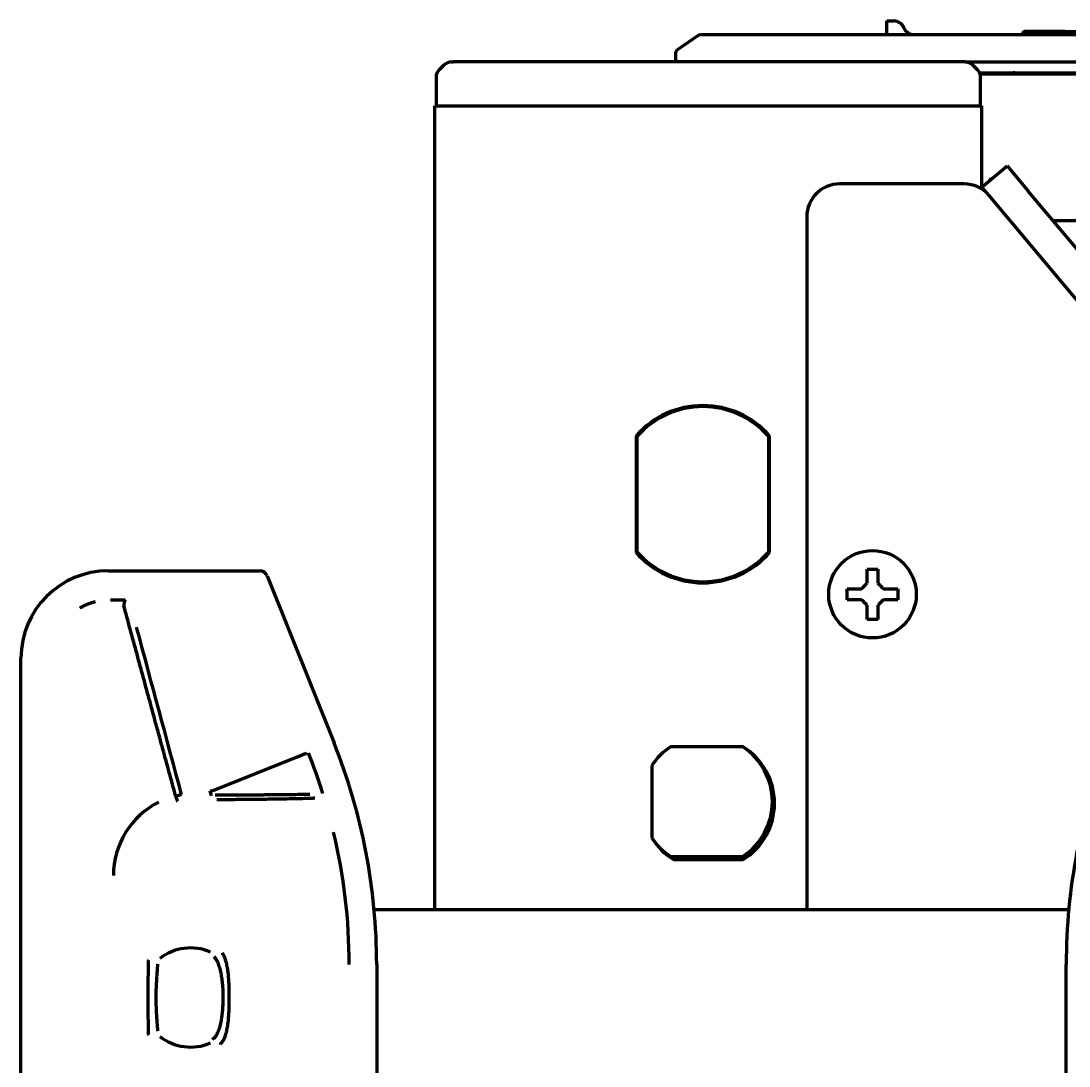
# Model space of a CAD drawing. Header units: inches. Extents: x -2983 to 7024, y 422 to 5529.
# Drawn here: x 2688 to 2783.7, y 5359.2 to 5454.7 of the extents above; entities that cross this region are included whole.
import ezdxf

# ---------------------------------------------------------------- set-up
doc = ezdxf.new("R2010")
doc.units = ezdxf.units.IN

msp = doc.modelspace()

# ---------------------------------------------------------------- linework, layer by layer
at = {"linetype": 'Continuous', "lineweight": 70}
for p, q in [((2767.084, 5454.471), (2767.084, 5454.739)), ((2767.084, 5454.739), (2767.73, 5454.739)), ((2767.084, 5453.757), (2767.084, 5454.471)), ((2749.857, 5453.402), (2748.002, 5452.138)), ((2750.138, 5453.489), (2752.034, 5453.489)), ((2752.034, 5453.489), (2871.534, 5453.489)), ((2767.084, 5453.489), (2767.084, 5453.757)), ((2768.657, 5454.114), (2768.687, 5454.047)), ((2783.309, 5453.789), (2779.742, 5453.789)), ((2783.309, 5453.789), (2790.061, 5453.789)), ((2747.784, 5451.725), (2747.784, 5450.989)), ((2726.616, 5450.696), (2726.202, 5450.282)), ((2727.323, 5450.989), (2727.509, 5450.989)), ((2774.059, 5450.989), (2727.509, 5450.989)), ((2738.457, 5451.039), (2738.457, 5450.989)), ((2738.557, 5450.989), (2738.557, 5450.989)), ((2738.557, 5450.989), (2738.557, 5450.989)), ((2774.245, 5450.989), (2774.059, 5450.989)), ((2774.247, 5450.989), (2894.784, 5450.989)), ((2775.366, 5450.282), (2774.952, 5450.696)), ((2725.909, 5449.575), (2725.909, 5446.989)), ((2775.57, 5449.989), (2894.784, 5449.989)), ((2775.6, 5449.914), (2891.709, 5449.914)), ((2775.659, 5446.989), (2775.659, 5449.575)), ((2725.784, 5446.989), (2727.584, 5446.989)), ((2725.784, 5373.476), (2725.784, 5446.989)), ((2727.584, 5446.989), (2773.984, 5446.989)), ((2773.984, 5446.989), (2775.784, 5446.989)), ((2775.784, 5439.359), (2775.784, 5446.989)), ((2775.784, 5439.561), (2778.082, 5441.489)), ((2778.082, 5441.489), (2780.011, 5439.191)), ((2776.587, 5440.329), (2776.444, 5440.114)), ((2776.587, 5440.329), (2776.7, 5440.329)), ((2776.587, 5440.234), (2776.587, 5440.329)), ((2774.145, 5439.847), (2762.784, 5439.847)), ((2776.443, 5438.775), (2775.784, 5439.561)), ((2775.946, 5439.367), (2775.892, 5439.286)), ((2794.795, 5421.572), (2780.011, 5439.191)), ((2805.213, 5404.488), (2776.443, 5438.775)), ((2759.784, 5436.847), (2759.784, 5373.49)), ((2782.275, 5436.492), (2788.221, 5436.492)), ((2744.184, 5416.818), (2744.184, 5406.16)), ((2744.284, 5406.198), (2744.284, 5416.781)), ((2756.284, 5416.781), (2756.284, 5406.198)), ((2756.384, 5406.16), (2756.384, 5416.818)), ((2695.973, 5404.489), (2709.784, 5404.489)), ((2710.48, 5404.017), (2716.586, 5388.753)), ((2763.484, 5402.347), (2763.484, 5402.847)), ((2768.084, 5402.847), (2768.084, 5402.347)), ((2763.484, 5401.847), (2763.484, 5402.347)), ((2768.084, 5402.347), (2768.084, 5401.847)), ((2687.984, 5324.489), (2687.984, 5396.5)), ((2753.951, 5388.389), (2747.317, 5388.389)), ((2753.959, 5388.389), (2753.951, 5388.389)), ((2705.605, 5384.429), (2713.162, 5387.452)), ((2713.162, 5387.452), (2714.049, 5387.807)), ((2745.634, 5386.706), (2745.634, 5380.072)), ((2756.567, 5382.492), (2756.788, 5382.492)), ((2756.058, 5380.825), (2756.477, 5381.192)), ((2747.317, 5378.389), (2753.951, 5378.389)), ((2747.609, 5378.089), (2753.959, 5378.089)), ((2752.94, 5378.089), (2753.282, 5378.389)), ((2783.712, 5373.489), (2720.257, 5373.489)), ((2720.484, 5368.512), (2720.484, 5324.489)), ((2783.484, 5324.489), (2783.484, 5368.512))]:
    msp.add_line(p, q, dxfattribs=at)
msp.add_circle((2765.784, 5402.347), 4, dxfattribs=at)
for centre, radius, start, end in [((2767.73, 5453.739), 1, 22.02431, 90), ((2750.138, 5452.989), 0.5, 90, 124.28688), ((2769.584, 5454.489), 1, 206.23075, 233.03835), ((2779.284, 5453.739), 0.25, 270, 336.42182), ((2779.742, 5453.539), 0.25, 90, 156.42182), ((2748.284, 5451.725), 0.5, 124.28688, 180), ((2727.323, 5449.989), 1, 90, 135), ((2774.245, 5449.989), 1, 45, 90), ((2726.909, 5449.575), 1, 135, 180), ((2774.659, 5449.575), 1, 0, 45), ((2778.784, 5447.989), 2, 90, 105.78797), ((2762.784, 5436.847), 3, 90, 180), ((2774.145, 5436.847), 3, 40, 90), ((2750.284, 5411.489), 8.1, 41.14155, 138.85844), ((2750.284, 5411.489), 8, 41.40962, 138.59038), ((2750.284, 5411.489), 8.1, 221.14156, 318.85845), ((2750.284, 5411.489), 8, 221.40962, 318.59038), ((2665.984, 5368.512), 54.5, 0, 21.80141), ((2750.634, 5383.389), 6, 123.55731, 146.44269), ((2750.634, 5383.389), 6, 303.55731, 56.44269), ((2750.784, 5383.239), 6.05, 301.65324, 58.34676), ((2837.984, 5368.512), 54.5, 158.19859, 180), ((2665.984, 5368.512), 51.991, 17.50222, 21.80141), ((2703.93, 5376.636), 7.498, 116.64114, 180.00358), ((2665.984, 5368.512), 51.991, 0, 13.44078), ((2750.634, 5383.389), 6, 213.55731, 236.44269), ((2750.784, 5383.239), 6.05, 211.65324, 238.34676), ((2703.484, 5365.489), 4.529, 66.46024, 128.28291), ((2703.484, 5365.489), 4.529, 231.71709, 293.53976)]:
    msp.add_arc(centre, radius, start, end, dxfattribs=at)
for centre, major_axis, ratio, start_param, end_param in [((2695.995, 5396.478), (-5.672, 5.672), 0.997265, 5.499157, 7.067214), ((2709.784, 5403.738), (0.031, -0.75), 0.998627, 1.910477, 3.100392), ((2688.96, 5366.173), (264.802, -988.254), 0.017452, 1.584217, 1.599684), ((2705.768, 5384.494), (-0.483, -0.129), 0.044563, 0.01747, 1.215363), ((2702.169, 5383.927), (-0.483, -0.13), 0.013523, 1.457675, 3.124137), ((2702.169, 5383.927), (-0.119, 0.486), 0.112563, 1.586794, 3.119544)]:
    msp.add_ellipse(centre, major_axis=major_axis, ratio=ratio, start_param=start_param, end_param=end_param, dxfattribs=at)
for points, degree in [([(2768.688, 5454.046), (2768.663, 5454.1)], 1), ([(2765.284, 5403.347), (2765.284, 5403.401), (2765.284, 5403.509), (2765.284, 5403.671), (2765.284, 5403.83), (2765.284, 5403.985), (2765.284, 5404.137), (2765.284, 5404.293), (2765.284, 5404.46), (2765.284, 5404.583), (2765.284, 5404.647)], 3), ([(2765.284, 5404.647), (2765.451, 5404.647), (2765.784, 5404.647), (2766.117, 5404.647), (2766.284, 5404.647)], 3), ([(2764.784, 5402.847), (2764.808, 5402.87), (2764.855, 5402.918), (2764.927, 5402.989), (2764.998, 5403.061), (2765.07, 5403.132), (2765.141, 5403.204), (2765.212, 5403.275), (2765.26, 5403.323), (2765.284, 5403.347)], 3), ([(2766.284, 5403.347), (2766.31, 5403.321), (2766.361, 5403.269), (2766.435, 5403.196), (2766.507, 5403.124), (2766.577, 5403.054), (2766.646, 5402.985), (2766.715, 5402.916), (2766.761, 5402.87), (2766.784, 5402.847)], 3), ([(2766.784, 5402.847), (2766.838, 5402.847), (2766.946, 5402.847), (2767.108, 5402.847), (2767.267, 5402.847), (2767.422, 5402.847), (2767.574, 5402.847), (2767.731, 5402.847), (2767.897, 5402.847), (2768.02, 5402.847), (2768.084, 5402.847)], 3), ([(2697.506, 5401.801), (2697.288, 5401.804), (2696.845, 5401.809), (2696.385, 5401.813), (2696.15, 5401.815)], 3), ([(2764.784, 5401.847), (2764.73, 5401.847), (2764.622, 5401.847), (2764.46, 5401.847), (2764.301, 5401.847), (2764.146, 5401.847), (2763.994, 5401.847), (2763.838, 5401.847), (2763.671, 5401.847), (2763.548, 5401.847), (2763.484, 5401.847)], 3), ([(2765.284, 5401.347), (2765.258, 5401.373), (2765.207, 5401.424), (2765.133, 5401.498), (2765.061, 5401.569), (2764.991, 5401.64), (2764.922, 5401.709), (2764.853, 5401.778), (2764.807, 5401.824), (2764.784, 5401.847)], 3), ([(2766.784, 5401.847), (2766.76, 5401.823), (2766.713, 5401.776), (2766.641, 5401.704), (2766.57, 5401.633), (2766.499, 5401.561), (2766.427, 5401.49), (2766.356, 5401.418), (2766.308, 5401.371), (2766.284, 5401.347)], 3), ([(2702.116, 5383.906), (2701.73, 5385.324), (2700.953, 5388.174), (2699.777, 5392.49), (2698.589, 5396.848), (2697.789, 5399.781), (2697.388, 5401.254)], 3), ([(2766.284, 5401.347), (2766.284, 5401.293), (2766.284, 5401.184), (2766.284, 5401.023), (2766.284, 5400.864), (2766.284, 5400.709), (2766.284, 5400.557), (2766.284, 5400.4), (2766.284, 5400.234), (2766.284, 5400.111), (2766.284, 5400.047)], 3), ([(2766.284, 5400.047), (2766.117, 5400.047), (2765.784, 5400.047), (2765.451, 5400.047), (2765.284, 5400.047)], 3)]:
    msp.add_open_spline(points, degree=degree, dxfattribs=at)
for points, knots in [([(2768.983, 5453.69), (2769.006, 5453.672), (2769.03, 5453.656), (2769.079, 5453.626), (2769.103, 5453.612), (2769.177, 5453.574), (2769.227, 5453.553), (2769.328, 5453.521), (2769.379, 5453.509), (2769.455, 5453.497), (2769.494, 5453.493), (2769.539, 5453.49), (2769.558, 5453.489), (2769.571, 5453.489), (2769.578, 5453.489), (2769.584, 5453.489)], [0, 0, 0, 0, 0.125, 0.125, 0.25, 0.25, 0.5, 0.5, 0.75, 0.75, 0.875, 0.9375, 0.96875, 0.96875, 1, 1, 1, 1]), ([(2783.498, 5453.639), (2783.494, 5453.652), (2783.489, 5453.664), (2783.477, 5453.686), (2783.471, 5453.697), (2783.457, 5453.716), (2783.45, 5453.724), (2783.434, 5453.74), (2783.426, 5453.747), (2783.401, 5453.765), (2783.383, 5453.774), (2783.356, 5453.783), (2783.342, 5453.787), (2783.328, 5453.788), (2783.318, 5453.789), (2783.313, 5453.789), (2783.309, 5453.789)], [0, 0, 0, 0, 0.125, 0.125, 0.25, 0.25, 0.375, 0.375, 0.5, 0.5, 0.75, 0.75, 0.875, 0.9375, 0.9375, 1, 1, 1, 1]), ([(2783.498, 5453.639), (2783.502, 5453.627), (2783.507, 5453.615), (2783.515, 5453.598), (2783.518, 5453.593), (2783.524, 5453.583), (2783.528, 5453.578), (2783.544, 5453.554), (2783.558, 5453.539), (2783.581, 5453.52), (2783.589, 5453.515), (2783.605, 5453.505), (2783.621, 5453.498), (2783.642, 5453.492), (2783.654, 5453.49), (2783.662, 5453.489), (2783.666, 5453.489), (2783.671, 5453.489)], [0, 0, 0, 0, 0.125, 0.125, 0.1875, 0.1875, 0.25, 0.25, 0.5, 0.5, 0.625, 0.625, 0.75, 0.875, 0.9375, 0.9375, 1, 1, 1, 1]), ([(2766.284, 5404.647), (2766.284, 5404.444), (2766.284, 5404.234), (2766.284, 5403.909), (2766.284, 5403.799), (2766.284, 5403.576), (2766.284, 5403.462), (2766.284, 5403.347)], [0, 0, 0, 0, 0.5, 0.5, 0.75, 0.75, 1, 1, 1, 1]), ([(2763.484, 5402.847), (2763.687, 5402.847), (2763.897, 5402.847), (2764.222, 5402.847), (2764.332, 5402.847), (2764.555, 5402.847), (2764.669, 5402.847), (2764.784, 5402.847)], [0, 0, 0, 0, 0.5, 0.5, 0.75, 0.75, 1, 1, 1, 1]), ([(2697.506, 5401.801), (2697.505, 5401.801), (2697.503, 5401.8), (2697.501, 5401.799), (2697.498, 5401.798), (2697.495, 5401.797), (2697.493, 5401.795), (2697.49, 5401.793), (2697.487, 5401.791), (2697.485, 5401.788), (2697.482, 5401.786), (2697.48, 5401.783), (2697.477, 5401.78), (2697.475, 5401.776), (2697.472, 5401.773), (2697.47, 5401.769), (2697.467, 5401.765), (2697.465, 5401.76), (2697.462, 5401.756), (2697.457, 5401.746), (2697.449, 5401.728), (2697.439, 5401.699), (2697.429, 5401.666), (2697.421, 5401.63), (2697.413, 5401.591), (2697.406, 5401.55), (2697.4, 5401.504), (2697.396, 5401.465), (2697.394, 5401.437), (2697.392, 5401.42), (2697.391, 5401.402), (2697.39, 5401.383), (2697.389, 5401.363), (2697.389, 5401.343), (2697.388, 5401.321), (2697.388, 5401.3), (2697.388, 5401.277), (2697.388, 5401.262), (2697.388, 5401.254)], [0, 0, 0, 0, 0.014233, 0.028379, 0.042448, 0.056447, 0.070385, 0.08427, 0.098111, 0.111917, 0.125697, 0.13946, 0.153216, 0.166973, 0.180741, 0.194529, 0.208347, 0.222203, 0.236108, 0.25007, 0.311115, 0.372699, 0.435479, 0.500026, 0.55846, 0.619456, 0.683242, 0.749971, 0.771354, 0.793527, 0.8165, 0.840277, 0.864865, 0.890265, 0.91648, 0.94351, 0.971351, 1, 1, 1, 1]), ([(2768.084, 5401.847), (2767.881, 5401.847), (2767.671, 5401.847), (2767.346, 5401.847), (2767.236, 5401.847), (2767.013, 5401.847), (2766.899, 5401.847), (2766.784, 5401.847)], [0, 0, 0, 0, 0.5, 0.5, 0.75, 0.75, 1, 1, 1, 1]), ([(2694.75, 5401.645), (2694.747, 5401.644), (2694.734, 5401.641), (2694.709, 5401.634), (2694.677, 5401.625), (2694.644, 5401.616), (2694.611, 5401.607), (2694.579, 5401.598), (2694.546, 5401.588), (2694.514, 5401.579), (2694.481, 5401.569), (2694.449, 5401.558), (2694.417, 5401.548), (2694.385, 5401.538), (2694.353, 5401.527), (2694.321, 5401.516), (2694.29, 5401.505), (2694.258, 5401.494), (2694.227, 5401.482), (2694.195, 5401.47), (2694.164, 5401.459), (2694.133, 5401.447), (2694.102, 5401.434), (2694.071, 5401.422), (2694.04, 5401.409), (2694.009, 5401.397), (2693.978, 5401.384), (2693.948, 5401.371), (2693.917, 5401.357), (2693.887, 5401.344), (2693.857, 5401.33), (2693.827, 5401.317), (2693.797, 5401.303), (2693.767, 5401.288), (2693.737, 5401.274), (2693.708, 5401.26), (2693.678, 5401.245), (2693.649, 5401.23), (2693.62, 5401.215), (2693.59, 5401.2), (2693.562, 5401.185), (2693.533, 5401.17), (2693.504, 5401.154), (2693.475, 5401.139), (2693.447, 5401.123), (2693.419, 5401.107), (2693.4, 5401.096), (2693.39, 5401.09)], [0, 0, 0, 0, 0.005015, 0.028175, 0.05131, 0.074419, 0.097503, 0.120562, 0.143595, 0.166602, 0.189585, 0.212542, 0.235473, 0.25838, 0.281261, 0.304118, 0.326949, 0.349755, 0.372537, 0.395294, 0.418026, 0.440734, 0.463417, 0.486075, 0.508709, 0.531318, 0.553901, 0.57646, 0.598992, 0.621499, 0.64398, 0.666435, 0.688864, 0.711266, 0.733641, 0.75599, 0.778311, 0.800606, 0.822873, 0.845112, 0.867324, 0.889507, 0.911663, 0.93379, 0.955889, 0.977959, 1, 1, 1, 1]), ([(2765.284, 5400.047), (2765.284, 5400.25), (2765.284, 5400.459), (2765.284, 5400.784), (2765.284, 5400.894), (2765.284, 5401.118), (2765.284, 5401.231), (2765.284, 5401.347)], [0, 0, 0, 0, 0.5, 0.5, 0.75, 0.75, 1, 1, 1, 1]), ([(2713.162, 5387.452), (2713.166, 5387.442), (2713.17, 5387.432), (2713.177, 5387.412), (2713.181, 5387.403), (2713.185, 5387.393)], [0, 0, 0, 0, 0.502197, 0.502197, 1, 1, 1, 1]), ([(2714.049, 5387.807), (2714.053, 5387.797), (2714.057, 5387.787), (2714.065, 5387.767), (2714.069, 5387.757), (2714.073, 5387.747)], [0, 0, 0, 0, 0.502212, 0.502212, 1, 1, 1, 1]), ([(2705.402, 5383.928), (2705.382, 5384.001), (2705.363, 5384.074), (2705.324, 5384.22), (2705.304, 5384.292), (2705.285, 5384.365)], [0, 0, 0, 0, 0.50115, 0.50115, 1, 1, 1, 1]), ([(2714.386, 5384.057), (2714.281, 5384.054), (2714.17, 5384.05), (2713.994, 5384.046), (2713.904, 5384.044), (2713.811, 5384.042), (2713.748, 5384.04), (2713.716, 5384.039), (2713.427, 5384.033), (2713.149, 5384.028), (2712.557, 5384.018), (2712.241, 5384.014), (2711.572, 5384.007), (2711.219, 5384.003), (2710.754, 5384), (2710.659, 5383.999), (2710.516, 5383.998), (2710.468, 5383.998), (2710.372, 5383.998), (2710.129, 5383.996), (2709.882, 5383.995), (2709.278, 5383.992), (2708.861, 5383.991), (2708.325, 5383.991), (2708.216, 5383.991), (2707.998, 5383.991), (2707.888, 5383.991), (2707.557, 5383.991), (2707.109, 5383.991), (2706.652, 5383.992), (2706.306, 5383.993), (2706.19, 5383.993), (2705.957, 5383.994), (2705.84, 5383.995), (2705.723, 5383.995)], [0, 0, 0, 0, 0.0625, 0.0625, 0.09375, 0.109375, 0.109375, 0.125, 0.125, 0.25, 0.25, 0.375, 0.375, 0.5, 0.5, 0.53125, 0.53125, 0.546875, 0.546875, 0.5625, 0.625, 0.625, 0.75, 0.75, 0.78125, 0.78125, 0.8125, 0.8125, 0.875, 0.9375, 0.9375, 0.96875, 0.96875, 1, 1, 1, 1]), ([(2714.82, 5383.696), (2714.711, 5383.692), (2714.596, 5383.688), (2714.414, 5383.682), (2714.321, 5383.679), (2714.225, 5383.676), (2714.16, 5383.674), (2714.127, 5383.673), (2713.827, 5383.665), (2713.54, 5383.657), (2712.926, 5383.643), (2712.599, 5383.636), (2711.905, 5383.623), (2711.539, 5383.617), (2711.057, 5383.61), (2710.959, 5383.608), (2710.811, 5383.606), (2710.761, 5383.605), (2710.661, 5383.604), (2710.41, 5383.6), (2710.154, 5383.597), (2709.531, 5383.589), (2709.104, 5383.584), (2708.225, 5383.576), (2707.322, 5383.567), (2706.372, 5383.561), (2705.885, 5383.558)], [0, 0, 0, 0, 0.0625, 0.0625, 0.09375, 0.109375, 0.109375, 0.125, 0.125, 0.25, 0.25, 0.375, 0.375, 0.5, 0.5, 0.53125, 0.53125, 0.546875, 0.546875, 0.5625, 0.625, 0.625, 0.75, 0.75, 0.875, 1, 1, 1, 1]), ([(2705.632, 5361.782), (2705.645, 5361.79), (2705.659, 5361.801), (2705.68, 5361.82), (2705.687, 5361.827), (2705.702, 5361.842), (2705.709, 5361.85), (2705.746, 5361.891), (2705.776, 5361.932), (2705.821, 5362.001), (2705.837, 5362.025), (2705.86, 5362.065), (2705.867, 5362.078), (2705.883, 5362.105), (2705.89, 5362.12), (2705.928, 5362.192), (2705.957, 5362.254), (2706.015, 5362.386), (2706.042, 5362.456), (2706.082, 5362.567), (2706.095, 5362.604), (2706.12, 5362.681), (2706.133, 5362.721), (2706.169, 5362.84), (2706.191, 5362.921), (2706.233, 5363.088), (2706.252, 5363.173), (2706.288, 5363.347), (2706.304, 5363.436), (2706.327, 5363.571), (2706.334, 5363.616), (2706.348, 5363.707), (2706.355, 5363.753), (2706.386, 5363.982), (2706.405, 5364.167), (2706.436, 5364.541), (2706.447, 5364.73), (2706.457, 5365.014), (2706.46, 5365.109), (2706.464, 5365.3), (2706.465, 5365.49), (2706.463, 5365.775), (2706.457, 5365.965), (2706.452, 5366.107), (2706.45, 5366.155), (2706.445, 5366.25), (2706.443, 5366.297), (2706.434, 5366.439), (2706.428, 5366.533), (2706.405, 5366.814), (2706.385, 5366.999), (2706.348, 5367.272), (2706.335, 5367.362), (2706.312, 5367.497), (2706.304, 5367.542), (2706.287, 5367.63), (2706.279, 5367.675), (2706.252, 5367.806), (2706.232, 5367.891), (2706.19, 5368.058), (2706.168, 5368.14), (2706.121, 5368.297), (2706.096, 5368.374), (2706.042, 5368.522), (2706.015, 5368.592), (2705.958, 5368.724), (2705.928, 5368.786), (2705.883, 5368.872), (2705.868, 5368.899), (2705.845, 5368.939), (2705.837, 5368.951), (2705.822, 5368.976), (2705.807, 5369), (2705.791, 5369.023), (2705.776, 5369.045), (2705.768, 5369.055), (2705.745, 5369.086), (2705.73, 5369.104), (2705.686, 5369.153), (2705.658, 5369.179), (2705.632, 5369.196)], [0, 0, 0, 0, 0.015625, 0.015625, 0.023437, 0.023437, 0.03125, 0.03125, 0.0625, 0.0625, 0.078125, 0.078125, 0.085937, 0.085937, 0.09375, 0.09375, 0.125, 0.125, 0.15625, 0.15625, 0.171875, 0.171875, 0.1875, 0.1875, 0.21875, 0.21875, 0.25, 0.25, 0.28125, 0.28125, 0.296875, 0.296875, 0.3125, 0.3125, 0.375, 0.375, 0.4375, 0.4375, 0.46875, 0.46875, 0.5, 0.53125, 0.5625, 0.5625, 0.578125, 0.578125, 0.59375, 0.59375, 0.625, 0.625, 0.6875, 0.6875, 0.71875, 0.71875, 0.734375, 0.734375, 0.75, 0.75, 0.78125, 0.78125, 0.8125, 0.8125, 0.84375, 0.84375, 0.875, 0.875, 0.90625, 0.90625, 0.921875, 0.921875, 0.929687, 0.929687, 0.9375, 0.945312, 0.945312, 0.953125, 0.953125, 0.96875, 0.96875, 1, 1, 1, 1]), ([(2706.359, 5361.415), (2706.372, 5361.427), (2706.384, 5361.441), (2706.404, 5361.465), (2706.41, 5361.474), (2706.424, 5361.492), (2706.43, 5361.502), (2706.463, 5361.552), (2706.49, 5361.599), (2706.53, 5361.679), (2706.544, 5361.707), (2706.564, 5361.752), (2706.57, 5361.767), (2706.583, 5361.798), (2706.59, 5361.814), (2706.623, 5361.895), (2706.648, 5361.964), (2706.696, 5362.11), (2706.719, 5362.187), (2706.752, 5362.308), (2706.762, 5362.349), (2706.783, 5362.433), (2706.793, 5362.476), (2706.821, 5362.606), (2706.839, 5362.695), (2706.871, 5362.877), (2706.885, 5362.969), (2706.912, 5363.158), (2706.923, 5363.254), (2706.939, 5363.401), (2706.944, 5363.45), (2706.952, 5363.549), (2706.957, 5363.599), (2706.976, 5363.848), (2706.986, 5364.05), (2707, 5364.457), (2707.004, 5364.662), (2707.008, 5364.972), (2707.008, 5365.075), (2707.009, 5365.283), (2707.01, 5365.49), (2707.009, 5365.697), (2707.008, 5365.904), (2707.008, 5366.008), (2707.005, 5366.215), (2707.004, 5366.318), (2707, 5366.524), (2706.997, 5366.626), (2706.986, 5366.932), (2706.976, 5367.133), (2706.953, 5367.43), (2706.944, 5367.529), (2706.928, 5367.675), (2706.923, 5367.723), (2706.911, 5367.82), (2706.905, 5367.868), (2706.885, 5368.01), (2706.871, 5368.103), (2706.839, 5368.284), (2706.821, 5368.373), (2706.793, 5368.502), (2706.778, 5368.566), (2706.762, 5368.628), (2706.752, 5368.669), (2706.746, 5368.69), (2706.719, 5368.791), (2706.696, 5368.868), (2706.648, 5369.014), (2706.623, 5369.083), (2706.584, 5369.179), (2706.571, 5369.21), (2706.544, 5369.27), (2706.531, 5369.299), (2706.504, 5369.352), (2706.49, 5369.378), (2706.463, 5369.425), (2706.45, 5369.447), (2706.41, 5369.507), (2706.384, 5369.54), (2706.359, 5369.564)], [0, 0, 0, 0, 0.015625, 0.015625, 0.023437, 0.023437, 0.03125, 0.03125, 0.0625, 0.0625, 0.078125, 0.078125, 0.085937, 0.085937, 0.09375, 0.09375, 0.125, 0.125, 0.15625, 0.15625, 0.171875, 0.171875, 0.1875, 0.1875, 0.21875, 0.21875, 0.25, 0.25, 0.28125, 0.28125, 0.296875, 0.296875, 0.3125, 0.3125, 0.375, 0.375, 0.4375, 0.4375, 0.46875, 0.46875, 0.5, 0.53125, 0.53125, 0.5625, 0.5625, 0.59375, 0.59375, 0.625, 0.625, 0.6875, 0.6875, 0.71875, 0.71875, 0.734375, 0.734375, 0.75, 0.75, 0.78125, 0.78125, 0.8125, 0.8125, 0.828125, 0.835937, 0.835937, 0.84375, 0.84375, 0.875, 0.875, 0.90625, 0.90625, 0.921875, 0.921875, 0.9375, 0.9375, 0.953125, 0.953125, 0.96875, 0.96875, 1, 1, 1, 1]), ([(2699.623, 5368.894), (2699.621, 5368.89), (2699.62, 5368.878), (2699.617, 5368.851), (2699.617, 5368.84), (2699.615, 5368.82), (2699.615, 5368.814), (2699.614, 5368.799), (2699.614, 5368.791), (2699.612, 5368.75), (2699.61, 5368.712), (2699.608, 5368.622), (2699.606, 5368.572), (2699.605, 5368.501), (2699.604, 5368.487), (2699.604, 5368.458), (2699.603, 5368.413), (2699.602, 5368.366), (2699.6, 5368.269), (2699.599, 5368.2), (2699.597, 5368.057), (2699.596, 5367.982), (2699.595, 5367.864), (2699.594, 5367.824), (2699.593, 5367.743), (2699.593, 5367.701), (2699.592, 5367.577), (2699.591, 5367.492), (2699.59, 5367.319), (2699.589, 5367.232), (2699.589, 5367.098), (2699.588, 5367.053), (2699.588, 5366.963), (2699.588, 5366.918), (2699.587, 5366.781), (2699.587, 5366.69), (2699.586, 5366.415), (2699.585, 5366.232), (2699.585, 5365.862), (2699.585, 5365.677), (2699.585, 5365.398), (2699.585, 5365.305), (2699.585, 5365.119), (2699.585, 5365.025), (2699.585, 5364.745), (2699.586, 5364.561), (2699.587, 5364.196), (2699.588, 5364.016), (2699.589, 5363.75), (2699.59, 5363.662), (2699.591, 5363.532), (2699.591, 5363.489), (2699.592, 5363.404), (2699.592, 5363.362), (2699.593, 5363.237), (2699.594, 5363.157), (2699.596, 5363.001), (2699.597, 5362.925), (2699.598, 5362.816), (2699.599, 5362.78), (2699.6, 5362.711), (2699.601, 5362.677), (2699.602, 5362.58), (2699.604, 5362.519), (2699.606, 5362.435), (2699.606, 5362.409), (2699.607, 5362.37), (2699.608, 5362.358), (2699.608, 5362.334), (2699.609, 5362.322), (2699.61, 5362.266), (2699.612, 5362.228), (2699.614, 5362.179), (2699.615, 5362.165), (2699.617, 5362.139), (2699.617, 5362.128), (2699.62, 5362.1), (2699.621, 5362.088), (2699.623, 5362.084)], [0, 0, 0, 0, 0.03125, 0.03125, 0.046875, 0.046875, 0.054688, 0.054688, 0.0625, 0.0625, 0.09375, 0.09375, 0.125, 0.125, 0.132813, 0.132813, 0.140625, 0.15625, 0.15625, 0.1875, 0.1875, 0.21875, 0.21875, 0.234375, 0.234375, 0.25, 0.25, 0.28125, 0.28125, 0.3125, 0.3125, 0.328125, 0.328125, 0.34375, 0.34375, 0.375, 0.375, 0.4375, 0.4375, 0.5, 0.5, 0.53125, 0.53125, 0.5625, 0.5625, 0.625, 0.625, 0.6875, 0.6875, 0.71875, 0.71875, 0.734375, 0.734375, 0.75, 0.75, 0.78125, 0.78125, 0.8125, 0.8125, 0.828125, 0.828125, 0.84375, 0.84375, 0.875, 0.875, 0.890625, 0.890625, 0.898438, 0.898438, 0.90625, 0.90625, 0.9375, 0.9375, 0.953125, 0.953125, 0.96875, 0.96875, 1, 1, 1, 1]), ([(2700.474, 5368.538), (2700.473, 5368.534), (2700.47, 5368.523), (2700.467, 5368.496), (2700.465, 5368.485), (2700.463, 5368.466), (2700.462, 5368.46), (2700.461, 5368.445), (2700.46, 5368.438), (2700.456, 5368.398), (2700.453, 5368.361), (2700.447, 5368.296), (2700.445, 5368.273), (2700.442, 5368.237), (2700.441, 5368.225), (2700.439, 5368.199), (2700.438, 5368.186), (2700.433, 5368.119), (2700.428, 5368.062), (2700.419, 5367.942), (2700.414, 5367.879), (2700.405, 5367.747), (2700.4, 5367.678), (2700.394, 5367.589), (2700.393, 5367.571), (2700.39, 5367.534), (2700.386, 5367.48), (2700.383, 5367.425), (2700.371, 5367.239), (2700.361, 5367.086), (2700.348, 5366.851), (2700.344, 5366.771), (2700.336, 5366.612), (2700.332, 5366.533), (2700.322, 5366.294), (2700.317, 5366.134), (2700.31, 5365.813), (2700.308, 5365.652), (2700.308, 5365.411), (2700.308, 5365.33), (2700.31, 5365.168), (2700.311, 5365.087), (2700.315, 5364.925), (2700.317, 5364.845), (2700.322, 5364.684), (2700.325, 5364.604), (2700.335, 5364.365), (2700.343, 5364.208), (2700.356, 5363.974), (2700.361, 5363.897), (2700.368, 5363.782), (2700.371, 5363.743), (2700.375, 5363.667), (2700.378, 5363.63), (2700.385, 5363.518), (2700.39, 5363.446), (2700.4, 5363.304), (2700.405, 5363.235), (2700.412, 5363.135), (2700.414, 5363.103), (2700.418, 5363.054), (2700.419, 5363.039), (2700.421, 5363.007), (2700.422, 5362.992), (2700.428, 5362.916), (2700.433, 5362.859), (2700.439, 5362.779), (2700.441, 5362.754), (2700.444, 5362.718), (2700.445, 5362.706), (2700.447, 5362.683), (2700.448, 5362.671), (2700.453, 5362.617), (2700.456, 5362.58), (2700.461, 5362.533), (2700.462, 5362.518), (2700.465, 5362.5), (2700.465, 5362.494), (2700.467, 5362.483), (2700.467, 5362.478), (2700.47, 5362.455), (2700.473, 5362.444), (2700.474, 5362.44)], [0, 0, 0, 0, 0.03125, 0.03125, 0.046875, 0.046875, 0.054687, 0.054687, 0.0625, 0.0625, 0.09375, 0.09375, 0.109375, 0.109375, 0.117187, 0.117187, 0.125, 0.125, 0.15625, 0.15625, 0.1875, 0.1875, 0.21875, 0.21875, 0.226562, 0.226562, 0.234375, 0.25, 0.25, 0.3125, 0.3125, 0.34375, 0.34375, 0.375, 0.375, 0.4375, 0.4375, 0.5, 0.5, 0.53125, 0.53125, 0.5625, 0.5625, 0.59375, 0.59375, 0.625, 0.625, 0.6875, 0.6875, 0.71875, 0.71875, 0.734375, 0.734375, 0.75, 0.75, 0.78125, 0.78125, 0.8125, 0.8125, 0.828125, 0.828125, 0.835937, 0.835937, 0.84375, 0.84375, 0.875, 0.875, 0.890625, 0.890625, 0.898437, 0.898437, 0.90625, 0.90625, 0.9375, 0.9375, 0.953125, 0.953125, 0.960937, 0.960937, 0.96875, 0.96875, 1, 1, 1, 1]), ([(2705.484, 5361.677), (2705.488, 5361.682), (2705.502, 5361.694), (2705.551, 5361.728), (2705.586, 5361.752), (2705.632, 5361.782)], [0, 0, 0, 0, 0.5, 0.5, 1, 1, 1, 1]), ([(2706.217, 5361.234), (2706.217, 5361.235), (2706.217, 5361.235), (2706.217, 5361.236), (2706.218, 5361.238), (2706.219, 5361.243), (2706.222, 5361.252), (2706.226, 5361.26), (2706.236, 5361.279), (2706.246, 5361.292), (2706.282, 5361.337), (2706.316, 5361.372), (2706.359, 5361.415)], [0, 0, 0, 0, 0.015625, 0.015625, 0.03125, 0.0625, 0.125, 0.25, 0.25, 0.5, 0.5, 1, 1, 1, 1])]:
    msp.add_open_spline(points, degree=3, knots=knots, dxfattribs=at)

doc.saveas('drawing.dxf')
